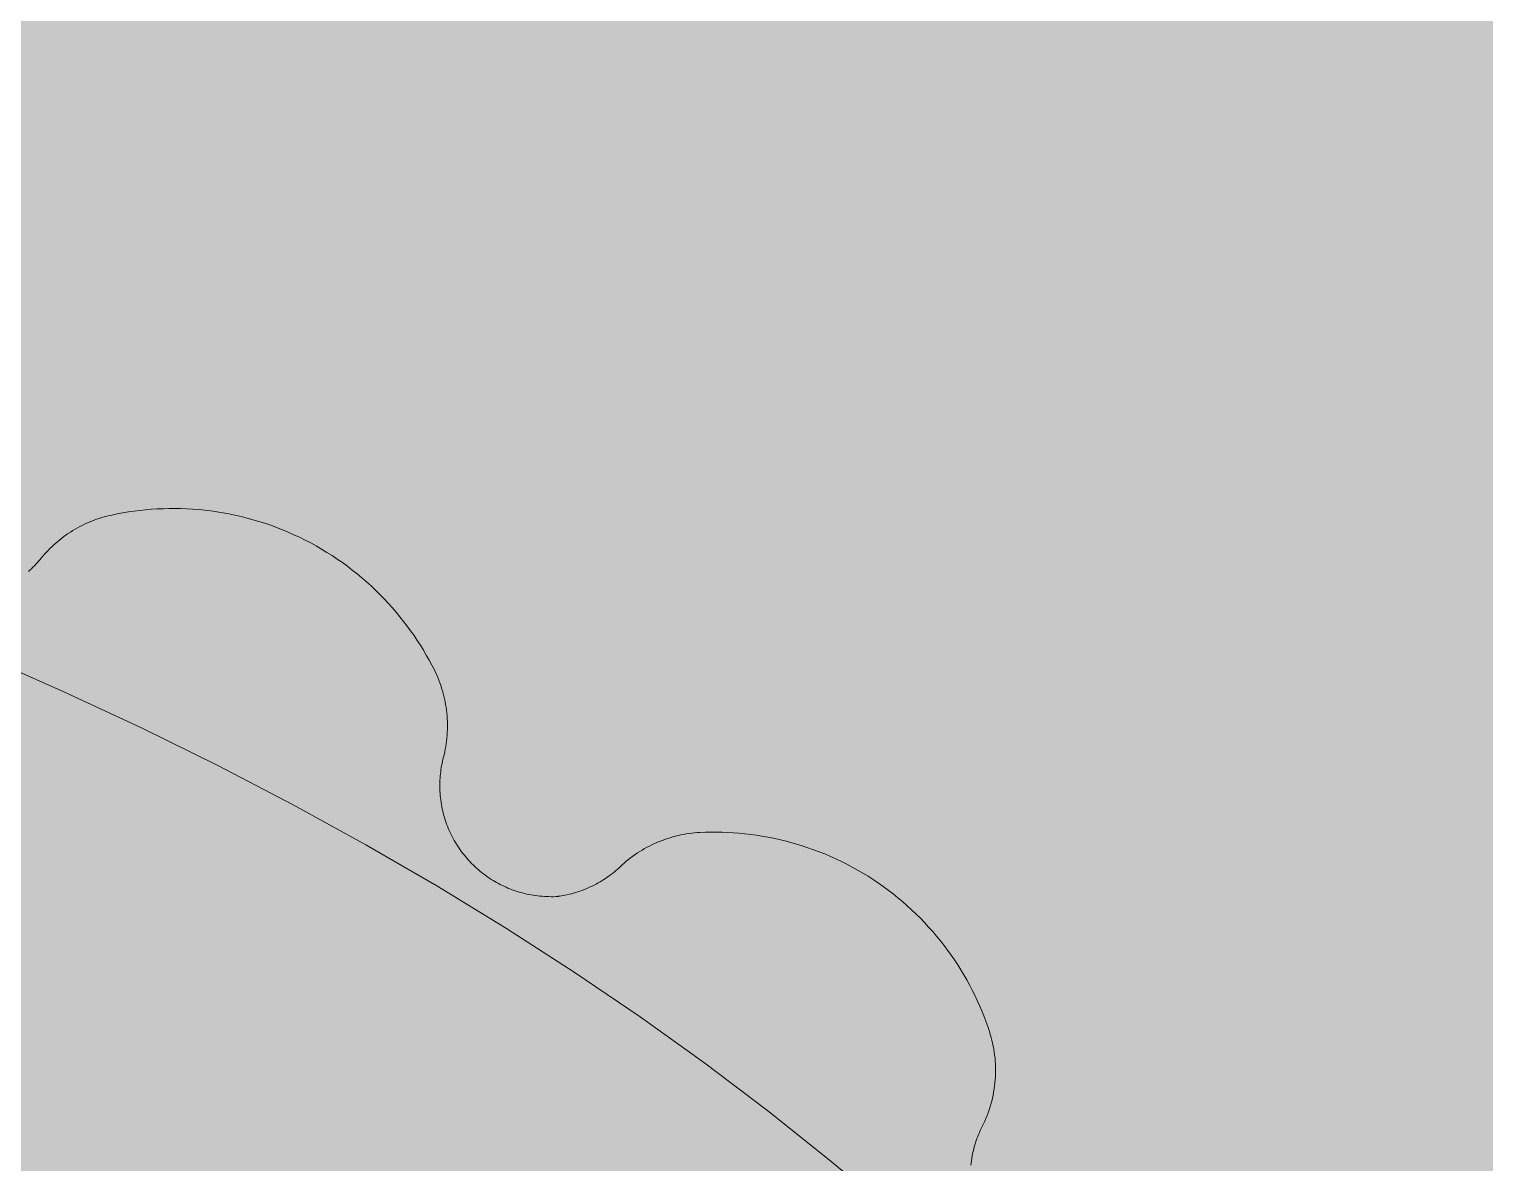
# Model space of a CAD drawing. Header units: millimetres. Extents: x 833941507 to 1669051331, y 817666127 to 1636299673.
# Drawn here: x 834574547.4 to 834574710.9, y 817985102.4 to 817985229.8 of the extents above; entities that cross this region are included whole.
import ezdxf

# ---------------------------------------------------------------- set-up
doc = ezdxf.new("R2010")
doc.units = ezdxf.units.MM
doc.header["$LTSCALE"] = 3
for name, color, linetype, lineweight in [('Hatch (CARR)', 252, 'Continuous', 35), ('Hatch (LTC&CB)', 252, 'Continuous', 35), ('UAJ-23FLOR-h', 251, 'Continuous', 9), ('UAJ-42INFI', 1, 'Continuous', 18)]:
    doc.layers.add(name, color=color, linetype=linetype, lineweight=lineweight)
doc.layers.add('UAJ-00XREF', color=7, linetype='Continuous')

# ---------------------------------------------------------------- blocks, each defined once
blk = doc.blocks.new('GBP-LTC-LB01')
at = {"layer": 'UAJ-23FLOR-h'}
h = blk.add_hatch(dxfattribs=at)
h.set_pattern_fill('EARTH,_O', color=256, scale=180, angle=45)
h.set_pattern_definition([(48.9989, (834576001.8, 818046085.3), (-112.727, 1612.5107), [1143, -1143]), (48.9989, (834575678.3, 818046366.6), (-112.727, 1612.5107), [1143, -1143]), (48.9989, (834575354.8, 818046647.8), (-112.727, 1612.5107), [1143, -1143]), (138.9989, (834575340.7, 818046849.3), (-1612.5107, -112.727), [1143, -1143]), (138.9989, (834575621.9, 818047172.8), (-1612.5107, -112.727), [1143, -1143]), (138.9989, (834575903.1, 818047496.3), (-1612.5107, -112.727), [1143, -1143])])
h.paths.add_polyline_path([(834572173.05, 818200349.17), (834310583.74, 818182062.08), (834331502.24, 817882831.69), (834364939.69, 817885169.23), (834473095.7, 818011283.6), (834480533.7, 818020120.4), (834485095.05, 818025709.55), (834491375.7, 818033619), (834497063.4, 818041013), (834493145.8, 818043678.7), (834512788.5, 818074029.25), (834518712.45, 818083675.25), (834526231.3, 818096325.1), (834534646.05, 818111073.05), (834545956, 818131981.3), (834557204.6, 818154198.8), (834564040, 818168496.8), (834570941.16, 818183576.43), (834578367.8, 818200696.3)])
h.paths.add_polyline_path([(834382131.31, 817956469.98), (834418268.73, 817958996.07), (834422062.41, 817963855.9), (834428403.04, 817964299.38), (834467239.2, 818010695.58), (834466445.21, 818021738.79), (834476097.72, 818035709.03), (834485267.1, 818048983.2), (834487014.89, 818051460.43), (834497268.33, 818067303.42), (834492893.38, 818129890.09), (834448056.59, 818126755.66), (834416896.58, 818105052.11), (834382061.37, 818080788.99), (834386167.45, 818022059.16), (834377588.38, 818021459.47)], flags=16)
edge = h.paths.add_edge_path(flags=16)
edge.add_line((834540292.29, 818142076.07), (834533466.32, 818141614.13))
edge.add_line((834533466.32, 818141614.13), (834523258.01, 818143862.71))
edge.add_line((834523258.01, 818143862.71), (834525896.87, 818155838.93))
edge.add_arc((834558382.43, 818267025.45), 115835.02, 237.2183981, 253.7131266, ccw=False)
edge.add_line((834495664.92, 818169638.25), (834498267.59, 818132356.98))
edge.add_line((834498267.59, 818132356.98), (834496346.42, 818130135.01))
edge.add_line((834496346.42, 818130135.01), (834492879.88, 818129892.67))
edge.add_line((834492879.88, 818129892.67), (834494229.58, 818110587.62))
edge.add_line((834494229.58, 818110587.62), (834496326.13, 818110708.38))
edge.add_line((834496326.13, 818110708.38), (834498420.21, 818080753.55))
edge.add_line((834498420.21, 818080753.55), (834498046.12, 818080727.4))
edge.add_line((834498046.12, 818080727.4), (834498254.52, 818077746.38))
edge.add_line((834498254.52, 818077746.38), (834503061.09, 818078082.4))
edge.add_line((834503061.09, 818078082.4), (834504979.52, 818081212.1))
edge.add_line((834504979.52, 818081212.1), (834509429.02, 818088470.93))
edge.add_line((834509429.02, 818088470.93), (834515217.16, 818097913.59))
edge.add_line((834515217.16, 818097913.59), (834526067.43, 818116415.54))
edge.add_line((834526067.43, 818116415.54), (834532489.2, 818127888.68))
edge.add_line((834532489.2, 818127888.68), (834534830.9, 818132146.3))
edge.add_line((834534830.9, 818132146.3), (834540292.29, 818142076.07))
h = blk.add_hatch(dxfattribs=at)
h.set_pattern_fill('EARTH,_O', color=256, scale=180, angle=45)
h.set_pattern_definition([(45.0000001, (-1082349.7, 54794.9), (-3e-06, 1616.4461018), [1143, -1143]), (45.0000001, (-1082652.8, 55098), (-3e-06, 1616.4461018), [1143, -1143]), (45.0000001, (-1082955.9, 55401.1), (-3e-06, 1616.4461018), [1143, -1143]), (135.0000001, (-1082955.9, 55603.1), (-1616.4461018, -3e-06), [1143, -1143]), (135.0000001, (-1082652.8, 55906.2), (-1616.4461018, -3e-06), [1143, -1143]), (135.0000001, (-1082349.7, 56209.3), (-1616.4461018, -3e-06), [1143, -1143])])
h.paths.add_polyline_path([(834669469.25, 818015499.17), (834651080.82, 818014213.79), (834651091.33, 818014066.03), (834669479.76, 818015351.52)], flags=16)
edge = h.paths.add_edge_path()
edge.add_arc((834611763.61, 818123015.07), 22001.28, 94.000719, 118.688683)
edge.add_line((834601201.89, 818142315.5), (834593918.34, 818141228.38))
edge.add_arc((834611768.4, 818123014.03), 25502.69, 93.997159, 134.421275, ccw=False)
edge.add_line((834609990.68, 818148454.69), (834618164.36, 818149025.84))
edge.add_line((834618164.36, 818149025.84), (834618408.29, 818145534.91))
edge.add_line((834618408.29, 818145534.91), (834616365.41, 818145392.16))
edge.add_line((834616365.41, 818145392.16), (834616609.39, 818141900.69))
edge.add_line((834616609.39, 818141900.69), (834611621.55, 818141552.15))
edge.add_line((834611621.55, 818141552.15), (834611377.61, 818145043.07))
edge.add_line((834611377.61, 818145043.07), (834610228.61, 818144962.74))
h.paths.add_polyline_path([(834673232.94, 818197365.88), (834607546.49, 818192773.89), (834599172.5, 818174435.3), (834588349.1, 818152374.5), (834578621.55, 818133890.65), (834568418.3, 818115665.3), (834556456.7, 818095618.3), (834546606.4, 818080041.6), (834532219.3, 818058623.75), (834523692.15, 818046595.75), (834515683.5, 818035708.5), (834508244.2, 818025929.9), (834500656.3, 818016266.1), (834489786.8, 818002934.1), (834483448.3, 817995421.3), (834478637.6, 817989841.7), (834458453.75, 817967379.3), (834441506.5, 817949096.36), (834383075.75, 817886437.08), (834482026.69, 817893354.51), (834551919.04, 817920008.6), (834634905.13, 817930637.13), (834634023, 817939309.35), (834633770.07, 817941795.89), (834633577.69, 817943687.02), (834508697.04, 817930983.61), (834507053.46, 817930191.44), (834506409.46, 817939426.96), (834507656.94, 817945566.73), (834503417.08, 818006767.03), (834503064.37, 818011762.67), (834514052.91, 818025791.94), (834520784.65, 818034889.35), (834526318.86, 818042436.94), (834532381.69, 818050705.63), (834536345.72, 818056472.68), (834542258.41, 818065225.62), (834550405.86, 818077286.91), (834561579, 818095001.96), (834574522.66, 818117080.03), (834587768.88, 818140310.21), (834609774.13, 818143594.98), (834610001.97, 818140335.89), (834634252.54, 818142031.47), (834636806.9, 818105492.47), (834642791.48, 818105913.75), (834646278.56, 818056032.58), (834640293.17, 818055614.16), (834643382.34, 818011424.91), (834641138.41, 818011267.96), (834645775.78, 817944927.87), (834639048.36, 817944243.52), (834640362.12, 817931328.11), (834651070.39, 817932706.91), (834650587.67, 817936476.13), (834685105.74, 817940896.86), (834685588.46, 817937127.64), (834691373.79, 817937868.57)])
blk = doc.blocks.new('inf_010')
at = {"layer": 'UAJ-42INFI'}
for p, q in [((889586900.71, 757792572.79, 0), (889586900.43, 757792572.75, 0)), ((889586901.34, 757792572.87, 0), (889586900.71, 757792572.79, 0)), ((889586901.97, 757792572.94, 0), (889586901.34, 757792572.87, 0)), ((889586902.6, 757792573, 0), (889586901.97, 757792572.94, 0)), ((889586903.24, 757792573.05, 0), (889586902.6, 757792573, 0)), ((889586903.89, 757792573.09, 0), (889586903.24, 757792573.05, 0)), ((889586904.54, 757792573.11, 0), (889586903.89, 757792573.09, 0)), ((889586905.19, 757792573.12, 0), (889586904.54, 757792573.11, 0)), ((889586905.85, 757792573.11, 0), (889586905.19, 757792573.12, 0)), ((889586906.51, 757792573.1, 0), (889586905.85, 757792573.11, 0)), ((889586907.17, 757792573.07, 0), (889586906.51, 757792573.1, 0)), ((889586907.83, 757792573.02, 0), (889586907.17, 757792573.07, 0)), ((889586908.5, 757792572.97, 0), (889586907.83, 757792573.02, 0)), ((889586909.17, 757792572.89, 0), (889586908.5, 757792572.97, 0)), ((889586909.84, 757792572.81, 0), (889586909.17, 757792572.89, 0)), ((889586910.51, 757792572.71, 0), (889586909.84, 757792572.81, 0)), ((889586895.96, 757792571.21, 0), (889586895.7, 757792571.06, 0)), ((889586896.22, 757792571.35, 0), (889586895.96, 757792571.21, 0)), ((889586896.49, 757792571.48, 0), (889586896.22, 757792571.35, 0)), ((889586896.76, 757792571.61, 0), (889586896.49, 757792571.48, 0)), ((889586897.03, 757792571.74, 0), (889586896.76, 757792571.61, 0)), ((889586897.31, 757792571.86, 0), (889586897.03, 757792571.74, 0)), ((889586897.58, 757792571.97, 0), (889586897.31, 757792571.86, 0)), ((889586897.86, 757792572.07, 0), (889586897.58, 757792571.97, 0)), ((889586898.14, 757792572.17, 0), (889586897.86, 757792572.07, 0)), ((889586898.42, 757792572.27, 0), (889586898.14, 757792572.17, 0)), ((889586898.71, 757792572.35, 0), (889586898.42, 757792572.27, 0)), ((889586898.99, 757792572.43, 0), (889586898.71, 757792572.35, 0)), ((889586899.28, 757792572.51, 0), (889586898.99, 757792572.43, 0)), ((889586899.56, 757792572.58, 0), (889586899.28, 757792572.51, 0)), ((889586899.85, 757792572.64, 0), (889586899.56, 757792572.58, 0)), ((889586900.14, 757792572.7, 0), (889586899.85, 757792572.64, 0)), ((889586900.43, 757792572.75, 0), (889586900.14, 757792572.7, 0)), ((889586911.18, 757792572.59, 0), (889586910.51, 757792572.71, 0)), ((889586911.85, 757792572.47, 0), (889586911.18, 757792572.59, 0)), ((889586912.52, 757792572.32, 0), (889586911.85, 757792572.47, 0)), ((889586913.19, 757792572.17, 0), (889586912.52, 757792572.32, 0)), ((889586913.86, 757792571.99, 0), (889586913.19, 757792572.17, 0)), ((889586914.52, 757792571.81, 0), (889586913.86, 757792571.99, 0)), ((889586915.19, 757792571.61, 0), (889586914.52, 757792571.81, 0)), ((889586915.85, 757792571.39, 0), (889586915.19, 757792571.61, 0)), ((889586916.5, 757792571.16, 0), (889586915.85, 757792571.39, 0)), ((889586917.16, 757792570.92, 0), (889586916.5, 757792571.16, 0)), ((889586893.52, 757792569.52, 0), (889586893.3, 757792569.32, 0)), ((889586893.75, 757792569.71, 0), (889586893.52, 757792569.52, 0)), ((889586893.98, 757792569.89, 0), (889586893.75, 757792569.71, 0)), ((889586894.21, 757792570.07, 0), (889586893.98, 757792569.89, 0)), ((889586894.45, 757792570.25, 0), (889586894.21, 757792570.07, 0)), ((889586894.69, 757792570.42, 0), (889586894.45, 757792570.25, 0)), ((889586894.94, 757792570.59, 0), (889586894.69, 757792570.42, 0)), ((889586895.19, 757792570.75, 0), (889586894.94, 757792570.59, 0)), ((889586895.44, 757792570.91, 0), (889586895.19, 757792570.75, 0)), ((889586895.7, 757792571.06, 0), (889586895.44, 757792570.91, 0)), ((889586917.81, 757792570.66, 0), (889586917.16, 757792570.92, 0)), ((889586918.45, 757792570.39, 0), (889586917.81, 757792570.66, 0)), ((889586919.09, 757792570.1, 0), (889586918.45, 757792570.39, 0)), ((889586919.72, 757792569.8, 0), (889586919.09, 757792570.1, 0)), ((889586920.35, 757792569.49, 0), (889586919.72, 757792569.8, 0)), ((889586891.99, 757792568.02, 0), (889586891.82, 757792567.86, 0)), ((889586892.15, 757792568.18, 0), (889586891.99, 757792568.02, 0)), ((889586892.31, 757792568.34, 0), (889586892.15, 757792568.18, 0)), ((889586892.47, 757792568.5, 0), (889586892.31, 757792568.34, 0)), ((889586892.67, 757792568.71, 0), (889586892.47, 757792568.5, 0)), ((889586892.88, 757792568.92, 0), (889586892.67, 757792568.71, 0)), ((889586893.09, 757792569.12, 0), (889586892.88, 757792568.92, 0)), ((889586893.3, 757792569.32, 0), (889586893.09, 757792569.12, 0)), ((889586920.97, 757792569.16, 0), (889586920.35, 757792569.49, 0)), ((889586921.58, 757792568.82, 0), (889586920.97, 757792569.16, 0)), ((889586922.19, 757792568.46, 0), (889586921.58, 757792568.82, 0)), ((889586922.79, 757792568.1, 0), (889586922.19, 757792568.46, 0)), ((889586923.38, 757792567.72, 0), (889586922.79, 757792568.1, 0)), ((889586891.11, 757792567.25, 0), (889586890.93, 757792567.11, 0)), ((889586891.3, 757792567.4, 0), (889586891.11, 757792567.25, 0)), ((889586891.47, 757792567.55, 0), (889586891.3, 757792567.4, 0)), ((889586891.65, 757792567.7, 0), (889586891.47, 757792567.55, 0)), ((889586891.82, 757792567.86, 0), (889586891.65, 757792567.7, 0)), ((889586923.96, 757792567.33, 0), (889586923.38, 757792567.72, 0)), ((889586924.53, 757792566.92, 0), (889586923.96, 757792567.33, 0)), ((889586925.09, 757792566.51, 0), (889586924.53, 757792566.92, 0)), ((889586925.64, 757792566.08, 0), (889586925.09, 757792566.51, 0)), ((889586926.19, 757792565.65, 0), (889586925.64, 757792566.08, 0)), ((889586926.72, 757792565.2, 0), (889586926.19, 757792565.65, 0)), ((889586927.24, 757792564.74, 0), (889586926.72, 757792565.2, 0)), ((889586927.75, 757792564.27, 0), (889586927.24, 757792564.74, 0)), ((889586928.25, 757792563.79, 0), (889586927.75, 757792564.27, 0)), ((889586928.74, 757792563.31, 0), (889586928.25, 757792563.79, 0)), ((889586929.22, 757792562.81, 0), (889586928.74, 757792563.31, 0)), ((889586929.68, 757792562.31, 0), (889586929.22, 757792562.81, 0)), ((889586930.14, 757792561.8, 0), (889586929.68, 757792562.31, 0)), ((889586930.58, 757792561.28, 0), (889586930.14, 757792561.8, 0)), ((889586931, 757792560.75, 0), (889586930.58, 757792561.28, 0)), ((889586931.42, 757792560.22, 0), (889586931, 757792560.75, 0)), ((889586931.82, 757792559.68, 0), (889586931.42, 757792560.22, 0)), ((889586932.21, 757792559.14, 0), (889586931.82, 757792559.68, 0)), ((889586932.59, 757792558.59, 0), (889586932.21, 757792559.14, 0)), ((889586932.95, 757792558.04, 0), (889586932.59, 757792558.59, 0)), ((889586933.3, 757792557.48, 0), (889586932.95, 757792558.04, 0)), ((889586933.64, 757792556.91, 0), (889586933.3, 757792557.48, 0)), ((889586933.97, 757792556.35, 0), (889586933.64, 757792556.91, 0)), ((889586934.28, 757792555.78, 0), (889586933.97, 757792556.35, 0)), ((889586934.58, 757792555.2, 0), (889586934.28, 757792555.78, 0)), ((889586934.86, 757792554.63, 0), (889586934.58, 757792555.2, 0)), ((889586935.14, 757792554.05, 0), (889586934.86, 757792554.63, 0)), ((889586935.4, 757792553.47, 0), (889586935.14, 757792554.05, 0)), ((889586935.65, 757792552.9, 0), (889586935.4, 757792553.47, 0)), ((889586935.76, 757792552.61, 0), (889586935.65, 757792552.9, 0)), ((889586935.87, 757792552.32, 0), (889586935.76, 757792552.61, 0)), ((889586935.97, 757792552.03, 0), (889586935.87, 757792552.32, 0)), ((889586936.07, 757792551.73, 0), (889586935.97, 757792552.03, 0)), ((889586936.16, 757792551.43, 0), (889586936.07, 757792551.73, 0)), ((889586936.25, 757792551.13, 0), (889586936.16, 757792551.43, 0)), ((889586936.32, 757792550.82, 0), (889586936.25, 757792551.13, 0)), ((889586936.39, 757792550.51, 0), (889586936.32, 757792550.82, 0)), ((889586936.46, 757792550.2, 0), (889586936.39, 757792550.51, 0)), ((889586936.52, 757792549.89, 0), (889586936.46, 757792550.2, 0)), ((889586936.57, 757792549.58, 0), (889586936.52, 757792549.89, 0)), ((889586936.61, 757792549.27, 0), (889586936.57, 757792549.58, 0)), ((889586936.64, 757792548.95, 0), (889586936.61, 757792549.27, 0)), ((889586936.67, 757792548.63, 0), (889586936.64, 757792548.95, 0)), ((889586936.7, 757792548.31, 0), (889586936.67, 757792548.63, 0)), ((889586936.71, 757792548, 0), (889586936.7, 757792548.31, 0)), ((889586936.67, 757792546.41, 0), (889586936.7, 757792546.72, 0)), ((889586936.7, 757792546.72, 0), (889586936.71, 757792547.04, 0)), ((889586936.72, 757792547.68, 0), (889586936.71, 757792548, 0)), ((889586936.71, 757792547.04, 0), (889586936.72, 757792547.36, 0)), ((889586936.72, 757792547.36, 0), (889586936.72, 757792547.68, 0)), ((889586936.46, 757792544.84, 0), (889586936.52, 757792545.15, 0)), ((889586936.52, 757792545.15, 0), (889586936.57, 757792545.46, 0)), ((889586936.57, 757792545.46, 0), (889586936.61, 757792545.78, 0)), ((889586936.61, 757792545.78, 0), (889586936.64, 757792546.09, 0)), ((889586936.64, 757792546.09, 0), (889586936.67, 757792546.41, 0)), ((889586936.08, 757792543.33, 0), (889586936.17, 757792543.63, 0)), ((889586936.17, 757792543.63, 0), (889586936.25, 757792543.93, 0)), ((889586936.25, 757792543.93, 0), (889586936.33, 757792544.23, 0)), ((889586936.33, 757792544.23, 0), (889586936.4, 757792544.54, 0)), ((889586936.4, 757792544.54, 0), (889586936.46, 757792544.84, 0)), ((889586935.61, 757792541.69, 0), (889586935.66, 757792541.92, 0)), ((889586935.66, 757792541.92, 0), (889586935.72, 757792542.15, 0)), ((889586935.72, 757792542.15, 0), (889586935.78, 757792542.37, 0)), ((889586935.78, 757792542.37, 0), (889586935.84, 757792542.6, 0)), ((889586935.84, 757792542.6, 0), (889586935.91, 757792542.82, 0)), ((889586935.91, 757792542.82, 0), (889586935.98, 757792543.04, 0)), ((889586935.98, 757792543.04, 0), (889586936.08, 757792543.33, 0)), ((889586935.36, 757792540.01, 0), (889586935.38, 757792540.26, 0)), ((889586935.38, 757792540.26, 0), (889586935.41, 757792540.5, 0)), ((889586935.41, 757792540.5, 0), (889586935.44, 757792540.74, 0)), ((889586935.44, 757792540.74, 0), (889586935.47, 757792540.98, 0)), ((889586935.47, 757792540.98, 0), (889586935.51, 757792541.22, 0)), ((889586935.51, 757792541.22, 0), (889586935.56, 757792541.45, 0)), ((889586935.56, 757792541.45, 0), (889586935.61, 757792541.69, 0)), ((889586935.32, 757792539.27, 0), (889586935.33, 757792539.52, 0)), ((889586935.32, 757792539.03, 0), (889586935.32, 757792539.27, 0)), ((889586935.33, 757792538.78, 0), (889586935.32, 757792539.03, 0)), ((889586935.33, 757792539.52, 0), (889586935.34, 757792539.77, 0)), ((889586935.33, 757792538.53, 0), (889586935.33, 757792538.78, 0)), ((889586935.35, 757792538.28, 0), (889586935.33, 757792538.53, 0)), ((889586935.34, 757792539.77, 0), (889586935.36, 757792540.01, 0)), ((889586935.36, 757792538.03, 0), (889586935.35, 757792538.28, 0)), ((889586935.39, 757792537.78, 0), (889586935.36, 757792538.03, 0)), ((889586935.41, 757792537.53, 0), (889586935.39, 757792537.78, 0)), ((889586935.45, 757792537.28, 0), (889586935.41, 757792537.53, 0)), ((889586935.49, 757792537.03, 0), (889586935.45, 757792537.28, 0)), ((889586935.53, 757792536.78, 0), (889586935.49, 757792537.03, 0)), ((889586935.58, 757792536.53, 0), (889586935.53, 757792536.78, 0)), ((889586935.63, 757792536.28, 0), (889586935.58, 757792536.53, 0)), ((889586935.69, 757792536.03, 0), (889586935.63, 757792536.28, 0)), ((889586935.75, 757792535.79, 0), (889586935.69, 757792536.03, 0)), ((889586935.82, 757792535.54, 0), (889586935.75, 757792535.79, 0)), ((889586935.9, 757792535.3, 0), (889586935.82, 757792535.54, 0)), ((889586935.97, 757792535.06, 0), (889586935.9, 757792535.3, 0)), ((889586936.06, 757792534.81, 0), (889586935.97, 757792535.06, 0)), ((889586936.15, 757792534.58, 0), (889586936.06, 757792534.81, 0)), ((889586936.24, 757792534.34, 0), (889586936.15, 757792534.58, 0)), ((889586936.34, 757792534.11, 0), (889586936.24, 757792534.34, 0)), ((889586936.44, 757792533.87, 0), (889586936.34, 757792534.11, 0)), ((889586936.55, 757792533.64, 0), (889586936.44, 757792533.87, 0)), ((889586936.66, 757792533.42, 0), (889586936.55, 757792533.64, 0)), ((889586936.77, 757792533.19, 0), (889586936.66, 757792533.42, 0)), ((889586936.89, 757792532.97, 0), (889586936.77, 757792533.19, 0)), ((889586937.02, 757792532.75, 0), (889586936.89, 757792532.97, 0)), ((889586937.15, 757792532.54, 0), (889586937.02, 757792532.75, 0)), ((889586937.28, 757792532.32, 0), (889586937.15, 757792532.54, 0)), ((889586937.42, 757792532.12, 0), (889586937.28, 757792532.32, 0)), ((889586937.56, 757792531.91, 0), (889586937.42, 757792532.12, 0)), ((889586937.7, 757792531.71, 0), (889586937.56, 757792531.91, 0)), ((889586959.54, 757792531.93, 0), (889586959.24, 757792531.83, 0)), ((889586959.84, 757792532.02, 0), (889586959.54, 757792531.93, 0)), ((889586960.14, 757792532.11, 0), (889586959.84, 757792532.02, 0)), ((889586960.44, 757792532.19, 0), (889586960.14, 757792532.11, 0)), ((889586960.75, 757792532.26, 0), (889586960.44, 757792532.19, 0)), ((889586961.05, 757792532.33, 0), (889586960.75, 757792532.26, 0)), ((889586961.36, 757792532.39, 0), (889586961.05, 757792532.33, 0)), ((889586961.67, 757792532.44, 0), (889586961.36, 757792532.39, 0)), ((889586961.97, 757792532.48, 0), (889586961.67, 757792532.44, 0)), ((889586962.28, 757792532.52, 0), (889586961.97, 757792532.48, 0)), ((889586962.59, 757792532.55, 0), (889586962.28, 757792532.52, 0)), ((889586962.9, 757792532.58, 0), (889586962.59, 757792532.55, 0)), ((889586963.21, 757792532.6, 0), (889586962.9, 757792532.58, 0)), ((889586963.51, 757792532.61, 0), (889586963.21, 757792532.6, 0)), ((889586963.82, 757792532.61, 0), (889586963.51, 757792532.61, 0)), ((889586964.12, 757792532.61, 0), (889586963.82, 757792532.61, 0)), ((889586964.74, 757792532.59, 0), (889586964.12, 757792532.61, 0)), ((889586965.36, 757792532.56, 0), (889586964.74, 757792532.59, 0)), ((889586965.99, 757792532.52, 0), (889586965.36, 757792532.56, 0)), ((889586966.62, 757792532.46, 0), (889586965.99, 757792532.52, 0)), ((889586967.25, 757792532.4, 0), (889586966.62, 757792532.46, 0)), ((889586967.88, 757792532.32, 0), (889586967.25, 757792532.4, 0)), ((889586968.51, 757792532.22, 0), (889586967.88, 757792532.32, 0)), ((889586969.15, 757792532.12, 0), (889586968.51, 757792532.22, 0)), ((889586969.78, 757792532, 0), (889586969.15, 757792532.12, 0)), ((889586970.42, 757792531.87, 0), (889586969.78, 757792532, 0)), ((889586937.85, 757792531.51, 0), (889586937.7, 757792531.71, 0)), ((889586938, 757792531.31, 0), (889586937.85, 757792531.51, 0)), ((889586938.15, 757792531.12, 0), (889586938, 757792531.31, 0)), ((889586938.31, 757792530.93, 0), (889586938.15, 757792531.12, 0)), ((889586938.47, 757792530.75, 0), (889586938.31, 757792530.93, 0)), ((889586938.63, 757792530.57, 0), (889586938.47, 757792530.75, 0)), ((889586938.8, 757792530.39, 0), (889586938.63, 757792530.57, 0)), ((889586938.97, 757792530.22, 0), (889586938.8, 757792530.39, 0)), ((889586956.17, 757792530.31, 0), (889586955.91, 757792530.14, 0)), ((889586956.43, 757792530.48, 0), (889586956.17, 757792530.31, 0)), ((889586956.69, 757792530.64, 0), (889586956.43, 757792530.48, 0)), ((889586956.96, 757792530.8, 0), (889586956.69, 757792530.64, 0)), ((889586957.24, 757792530.95, 0), (889586956.96, 757792530.8, 0)), ((889586957.51, 757792531.09, 0), (889586957.24, 757792530.95, 0)), ((889586957.79, 757792531.23, 0), (889586957.51, 757792531.09, 0)), ((889586958.08, 757792531.36, 0), (889586957.79, 757792531.23, 0)), ((889586958.36, 757792531.49, 0), (889586958.08, 757792531.36, 0)), ((889586958.65, 757792531.61, 0), (889586958.36, 757792531.49, 0)), ((889586958.95, 757792531.72, 0), (889586958.65, 757792531.61, 0)), ((889586959.24, 757792531.83, 0), (889586958.95, 757792531.72, 0)), ((889586971.06, 757792531.72, 0), (889586970.42, 757792531.87, 0)), ((889586971.7, 757792531.56, 0), (889586971.06, 757792531.72, 0)), ((889586972.33, 757792531.39, 0), (889586971.7, 757792531.56, 0)), ((889586972.97, 757792531.2, 0), (889586972.33, 757792531.39, 0)), ((889586973.6, 757792531, 0), (889586972.97, 757792531.2, 0)), ((889586974.23, 757792530.79, 0), (889586973.6, 757792531, 0)), ((889586974.86, 757792530.56, 0), (889586974.23, 757792530.79, 0)), ((889586975.49, 757792530.32, 0), (889586974.86, 757792530.56, 0)), ((889586976.11, 757792530.06, 0), (889586975.49, 757792530.32, 0)), ((889586939.14, 757792530.05, 0), (889586938.97, 757792530.22, 0)), ((889586939.31, 757792529.89, 0), (889586939.14, 757792530.05, 0)), ((889586939.48, 757792529.73, 0), (889586939.31, 757792529.89, 0)), ((889586939.66, 757792529.57, 0), (889586939.48, 757792529.73, 0)), ((889586939.84, 757792529.42, 0), (889586939.66, 757792529.57, 0)), ((889586940.02, 757792529.28, 0), (889586939.84, 757792529.42, 0)), ((889586940.2, 757792529.13, 0), (889586940.02, 757792529.28, 0)), ((889586940.39, 757792528.99, 0), (889586940.2, 757792529.13, 0)), ((889586940.58, 757792528.86, 0), (889586940.39, 757792528.99, 0)), ((889586940.77, 757792528.73, 0), (889586940.58, 757792528.86, 0)), ((889586940.96, 757792528.6, 0), (889586940.77, 757792528.73, 0)), ((889586954, 757792528.7, 0), (889586953.8, 757792528.57, 0)), ((889586954.2, 757792528.84, 0), (889586954, 757792528.7, 0)), ((889586954.39, 757792528.98, 0), (889586954.2, 757792528.84, 0)), ((889586954.57, 757792529.12, 0), (889586954.39, 757792528.98, 0)), ((889586954.76, 757792529.26, 0), (889586954.57, 757792529.12, 0)), ((889586954.93, 757792529.4, 0), (889586954.76, 757792529.26, 0)), ((889586955.17, 757792529.59, 0), (889586954.93, 757792529.4, 0)), ((889586955.41, 757792529.78, 0), (889586955.17, 757792529.59, 0)), ((889586955.66, 757792529.96, 0), (889586955.41, 757792529.78, 0)), ((889586955.91, 757792530.14, 0), (889586955.66, 757792529.96, 0)), ((889586976.73, 757792529.79, 0), (889586976.11, 757792530.06, 0)), ((889586977.35, 757792529.51, 0), (889586976.73, 757792529.79, 0)), ((889586977.96, 757792529.22, 0), (889586977.35, 757792529.51, 0)), ((889586978.57, 757792528.91, 0), (889586977.96, 757792529.22, 0)), ((889586979.17, 757792528.58, 0), (889586978.57, 757792528.91, 0)), ((889586941.16, 757792528.47, 0), (889586940.96, 757792528.6, 0)), ((889586941.36, 757792528.34, 0), (889586941.16, 757792528.47, 0)), ((889586941.56, 757792528.22, 0), (889586941.36, 757792528.34, 0)), ((889586941.77, 757792528.11, 0), (889586941.56, 757792528.22, 0)), ((889586941.98, 757792527.99, 0), (889586941.77, 757792528.11, 0)), ((889586942.19, 757792527.88, 0), (889586941.98, 757792527.99, 0)), ((889586942.41, 757792527.78, 0), (889586942.19, 757792527.88, 0)), ((889586942.63, 757792527.67, 0), (889586942.41, 757792527.78, 0)), ((889586942.85, 757792527.57, 0), (889586942.63, 757792527.67, 0)), ((889586943.08, 757792527.48, 0), (889586942.85, 757792527.57, 0)), ((889586943.31, 757792527.39, 0), (889586943.08, 757792527.48, 0)), ((889586943.54, 757792527.3, 0), (889586943.31, 757792527.39, 0)), ((889586943.77, 757792527.22, 0), (889586943.54, 757792527.3, 0)), ((889586944.01, 757792527.14, 0), (889586943.77, 757792527.22, 0)), ((889586944.25, 757792527.07, 0), (889586944.01, 757792527.14, 0)), ((889586944.49, 757792527, 0), (889586944.25, 757792527.07, 0)), ((889586944.73, 757792526.93, 0), (889586944.49, 757792527, 0)), ((889586950.47, 757792527.04, 0), (889586950.23, 757792526.97, 0)), ((889586950.71, 757792527.11, 0), (889586950.47, 757792527.04, 0)), ((889586950.95, 757792527.19, 0), (889586950.71, 757792527.11, 0)), ((889586951.19, 757792527.27, 0), (889586950.95, 757792527.19, 0)), ((889586951.42, 757792527.36, 0), (889586951.19, 757792527.27, 0)), ((889586951.65, 757792527.45, 0), (889586951.42, 757792527.36, 0)), ((889586951.88, 757792527.54, 0), (889586951.65, 757792527.45, 0)), ((889586952.11, 757792527.64, 0), (889586951.88, 757792527.54, 0)), ((889586952.33, 757792527.75, 0), (889586952.11, 757792527.64, 0)), ((889586952.55, 757792527.85, 0), (889586952.33, 757792527.75, 0)), ((889586952.77, 757792527.96, 0), (889586952.55, 757792527.85, 0)), ((889586952.98, 757792528.08, 0), (889586952.77, 757792527.96, 0)), ((889586953.19, 757792528.2, 0), (889586952.98, 757792528.08, 0)), ((889586953.4, 757792528.32, 0), (889586953.19, 757792528.2, 0)), ((889586953.6, 757792528.44, 0), (889586953.4, 757792528.32, 0)), ((889586953.8, 757792528.57, 0), (889586953.6, 757792528.44, 0)), ((889586979.76, 757792528.25, 0), (889586979.17, 757792528.58, 0)), ((889586980.35, 757792527.9, 0), (889586979.76, 757792528.25, 0)), ((889586980.93, 757792527.54, 0), (889586980.35, 757792527.9, 0)), ((889586981.51, 757792527.16, 0), (889586980.93, 757792527.54, 0)), ((889586982.07, 757792526.78, 0), (889586981.51, 757792527.16, 0)), ((889586944.97, 757792526.88, 0), (889586944.73, 757792526.93, 0)), ((889586945.22, 757792526.82, 0), (889586944.97, 757792526.88, 0)), ((889586945.46, 757792526.77, 0), (889586945.22, 757792526.82, 0)), ((889586945.71, 757792526.73, 0), (889586945.46, 757792526.77, 0)), ((889586945.96, 757792526.69, 0), (889586945.71, 757792526.73, 0)), ((889586946.21, 757792526.65, 0), (889586945.96, 757792526.69, 0)), ((889586946.46, 757792526.62, 0), (889586946.21, 757792526.65, 0)), ((889586946.72, 757792526.6, 0), (889586946.46, 757792526.62, 0)), ((889586946.97, 757792526.58, 0), (889586946.72, 757792526.6, 0)), ((889586947.22, 757792526.56, 0), (889586946.97, 757792526.58, 0)), ((889586947.48, 757792526.55, 0), (889586947.22, 757792526.56, 0)), ((889586947.73, 757792526.55, 0), (889586947.48, 757792526.55, 0)), ((889586947.99, 757792526.58, 0), (889586947.73, 757792526.57, 0)), ((889586948.24, 757792526.61, 0), (889586947.99, 757792526.58, 0)), ((889586948.49, 757792526.63, 0), (889586948.24, 757792526.61, 0)), ((889586948.74, 757792526.67, 0), (889586948.49, 757792526.63, 0)), ((889586949, 757792526.71, 0), (889586948.74, 757792526.67, 0)), ((889586949.25, 757792526.75, 0), (889586949, 757792526.71, 0)), ((889586949.49, 757792526.8, 0), (889586949.25, 757792526.75, 0)), ((889586949.74, 757792526.85, 0), (889586949.49, 757792526.8, 0)), ((889586949.99, 757792526.91, 0), (889586949.74, 757792526.85, 0)), ((889586950.23, 757792526.97, 0), (889586949.99, 757792526.91, 0)), ((889586982.63, 757792526.38, 0), (889586982.07, 757792526.78, 0)), ((889586983.18, 757792525.97, 0), (889586982.63, 757792526.38, 0)), ((889586983.73, 757792525.55, 0), (889586983.18, 757792525.97, 0)), ((889586984.26, 757792525.11, 0), (889586983.73, 757792525.55, 0)), ((889586984.78, 757792524.67, 0), (889586984.26, 757792525.11, 0)), ((889586985.3, 757792524.21, 0), (889586984.78, 757792524.67, 0)), ((889586985.8, 757792523.75, 0), (889586985.3, 757792524.21, 0)), ((889586986.3, 757792523.27, 0), (889586985.8, 757792523.75, 0)), ((889586986.78, 757792522.78, 0), (889586986.3, 757792523.27, 0)), ((889586987.25, 757792522.29, 0), (889586986.78, 757792522.78, 0)), ((889586987.71, 757792521.78, 0), (889586987.25, 757792522.29, 0)), ((889586988.16, 757792521.27, 0), (889586987.71, 757792521.78, 0)), ((889586988.6, 757792520.75, 0), (889586988.16, 757792521.27, 0)), ((889586989.02, 757792520.22, 0), (889586988.6, 757792520.75, 0)), ((889586989.44, 757792519.68, 0), (889586989.02, 757792520.22, 0)), ((889586989.84, 757792519.14, 0), (889586989.44, 757792519.68, 0)), ((889586990.23, 757792518.59, 0), (889586989.84, 757792519.14, 0)), ((889586990.6, 757792518.03, 0), (889586990.23, 757792518.59, 0)), ((889586990.97, 757792517.47, 0), (889586990.6, 757792518.03, 0)), ((889586991.32, 757792516.9, 0), (889586990.97, 757792517.47, 0)), ((889586991.66, 757792516.33, 0), (889586991.32, 757792516.9, 0)), ((889586991.98, 757792515.75, 0), (889586991.66, 757792516.33, 0)), ((889586992.29, 757792515.17, 0), (889586991.98, 757792515.75, 0)), ((889586992.59, 757792514.59, 0), (889586992.29, 757792515.17, 0)), ((889586992.87, 757792514, 0), (889586992.59, 757792514.59, 0)), ((889586993.15, 757792513.41, 0), (889586992.87, 757792514, 0)), ((889586993.41, 757792512.81, 0), (889586993.15, 757792513.41, 0)), ((889586993.65, 757792512.22, 0), (889586993.41, 757792512.81, 0)), ((889586993.88, 757792511.62, 0), (889586993.65, 757792512.22, 0)), ((889586994.1, 757792511.02, 0), (889586993.88, 757792511.62, 0)), ((889586994.31, 757792510.42, 0), (889586994.1, 757792511.02, 0)), ((889586994.51, 757792509.83, 0), (889586994.31, 757792510.42, 0)), ((889586994.69, 757792509.23, 0), (889586994.51, 757792509.83, 0)), ((889586994.86, 757792508.63, 0), (889586994.69, 757792509.23, 0)), ((889586995.01, 757792508.03, 0), (889586994.86, 757792508.63, 0)), ((889586995.09, 757792507.7, 0), (889586995.01, 757792508.03, 0)), ((889586995.16, 757792507.37, 0), (889586995.09, 757792507.7, 0)), ((889586995.22, 757792507.04, 0), (889586995.16, 757792507.37, 0)), ((889586995.28, 757792506.71, 0), (889586995.22, 757792507.04, 0)), ((889586995.32, 757792506.37, 0), (889586995.28, 757792506.71, 0)), ((889586995.36, 757792506.03, 0), (889586995.32, 757792506.37, 0)), ((889586995.39, 757792505.69, 0), (889586995.36, 757792506.03, 0)), ((889586995.41, 757792505.35, 0), (889586995.39, 757792505.69, 0)), ((889586995.43, 757792505, 0), (889586995.41, 757792505.35, 0)), ((889586995.42, 757792503.96, 0), (889586995.43, 757792504.31, 0)), ((889586995.43, 757792504.66, 0), (889586995.43, 757792505, 0)), ((889586995.43, 757792504.31, 0), (889586995.43, 757792504.66, 0)), ((889586995.23, 757792502.24, 0), (889586995.28, 757792502.58, 0)), ((889586995.28, 757792502.58, 0), (889586995.33, 757792502.93, 0)), ((889586995.33, 757792502.93, 0), (889586995.37, 757792503.27, 0)), ((889586995.37, 757792503.27, 0), (889586995.4, 757792503.62, 0)), ((889586995.4, 757792503.62, 0), (889586995.42, 757792503.96, 0)), ((889586994.83, 757792500.55, 0), (889586994.93, 757792500.89, 0)), ((889586994.93, 757792500.89, 0), (889586995.01, 757792501.22, 0)), ((889586995.01, 757792501.22, 0), (889586995.09, 757792501.56, 0)), ((889586995.09, 757792501.56, 0), (889586995.17, 757792501.9, 0)), ((889586995.17, 757792501.9, 0), (889586995.23, 757792502.24, 0)), ((889586994.23, 757792498.95, 0), (889586994.37, 757792499.26, 0)), ((889586994.37, 757792499.26, 0), (889586994.49, 757792499.58, 0)), ((889586994.49, 757792499.58, 0), (889586994.61, 757792499.9, 0)), ((889586994.61, 757792499.9, 0), (889586994.73, 757792500.23, 0)), ((889586994.73, 757792500.23, 0), (889586994.83, 757792500.55, 0)), ((889586993.46, 757792497.45, 0), (889586993.62, 757792497.74, 0)), ((889586993.62, 757792497.74, 0), (889586993.79, 757792498.03, 0)), ((889586993.79, 757792498.03, 0), (889586993.94, 757792498.33, 0)), ((889586993.94, 757792498.33, 0), (889586994.09, 757792498.64, 0)), ((889586994.09, 757792498.64, 0), (889586994.23, 757792498.95, 0)), ((889586992.68, 757792495.92, 0), (889586992.78, 757792496.15, 0)), ((889586992.78, 757792496.15, 0), (889586992.88, 757792496.37, 0)), ((889586992.88, 757792496.37, 0), (889586992.99, 757792496.59, 0)), ((889586992.99, 757792496.59, 0), (889586993.1, 757792496.81, 0)), ((889586993.1, 757792496.81, 0), (889586993.22, 757792497.03, 0)), ((889586993.22, 757792497.03, 0), (889586993.33, 757792497.24, 0)), ((889586993.33, 757792497.24, 0), (889586993.46, 757792497.45, 0)), ((889586992.11, 757792494.24, 0), (889586992.17, 757792494.49, 0)), ((889586992.17, 757792494.49, 0), (889586992.25, 757792494.73, 0)), ((889586992.25, 757792494.73, 0), (889586992.33, 757792494.98, 0)), ((889586992.33, 757792494.98, 0), (889586992.41, 757792495.22, 0)), ((889586992.41, 757792495.22, 0), (889586992.49, 757792495.45, 0)), ((889586992.49, 757792495.45, 0), (889586992.59, 757792495.69, 0)), ((889586992.59, 757792495.69, 0), (889586992.68, 757792495.92, 0)), ((889586991.88, 757792493.22, 0), (889586991.93, 757792493.48, 0)), ((889586991.93, 757792493.48, 0), (889586991.98, 757792493.74, 0)), ((889586991.98, 757792493.74, 0), (889586992.04, 757792493.99, 0)), ((889586992.04, 757792493.99, 0), (889586992.11, 757792494.24, 0))]:
    blk.add_line(p, q, dxfattribs=at)
blk = doc.blocks.new('3A35X-MADL-P-LT-B01-0')
at = {"layer": 'UAJ-42INFI'}
blk.add_lwpolyline([(834574644, 817985097.04), (834574637.25, 817985102.69), (834574630.33, 817985108.18), (834574623.25, 817985113.52), (834574616, 817985118.72), (834574608.57, 817985123.76), (834574600.97, 817985128.67), (834574593.17, 817985133.44), (834574585.19, 817985138.06), (834574577.01, 817985142.56), (834574568.63, 817985146.92), (834574560.05, 817985151.15), (834574551.25, 817985155.26), (834574542.24, 817985159.24)], dxfattribs=at)
at = {"rotation": 3.998908525164564}
blk.add_blockref('inf_010', (-0.01, 0.01), dxfattribs=at)

msp = doc.modelspace()

# ---------------------------------------------------------------- hatches: boundary and pattern name
at = {"layer": 'Hatch (CARR)'}
h = msp.add_hatch(dxfattribs=at)
h.set_pattern_fill('ANSI36', color=256, scale=150, angle=90)
h.set_pattern_definition([(135, (-187022.3, -52565.44), (-926.08891249, 252.5697034), [1190.625, -238.125, 0, -238.125])])
edge = h.paths.add_edge_path()
edge.add_line((834611924.53, 818109421.98), (834607685.93, 818109069.03))
edge.add_line((834607685.93, 818109069.03), (834607665.21, 818107991.06))
edge.add_arc((834589039.26, 818108445.6), 18631.5, 309.865898, 358.602068, ccw=False)
edge.add_arc((834615999.11, 818076947.93), 22831.06, 131.128719, 153.798926)
edge.add_arc((834586528.44, 818091417.12), 10000.02, 275.074548, 333.967897, ccw=False)
edge.add_line((834587412.96, 818081456.29), (834588264.12, 818069423.81))
edge.add_arc((834582903.89, 818050145.04), 20010.07, 39.448108, 74.462065, ccw=False)
edge.add_arc((834615731.57, 818077154), 22500.4, 219.443807, 234.520216)
edge.add_arc((834588161.64, 818038473.41), 25000.01, 12.166064, 54.52036, ccw=False)
edge.add_arc((834582999.18, 818037622.78), 30226.87, 2.039971, 11.679977, ccw=False)
edge.add_line((834613206.9, 818038698.76), (834615631.26, 818004019.26))
edge.add_arc((834569688.78, 818001746.14), 45998.68, -6.715736, 2.832547, ccw=False)
edge.add_arc((834571414.07, 818001695.79), 44279.6, 274.627227, 353.087902, ccw=False)
edge.add_line((834574986.22, 817957560.51), (834554838.44, 817955511.33))
edge.add_line((834554838.44, 817955511.33), (834555086.07, 817951969.1))
edge.add_line((834555086.07, 817951969.1), (834553985.14, 817951373.93))
edge.add_line((834553985.14, 817951373.93), (834556566.9, 817951132.02))
edge.add_line((834556566.9, 817951132.02), (834554870.83, 817950512.53))
edge.add_line((834554870.83, 817950512.53), (834555242.26, 817945199.33))
edge.add_line((834555242.26, 817945199.33), (834580663.58, 817947785.24))
edge.add_arc((834575886.06, 817997961), 50402.7, 275.439056, 360)
edge.add_arc((834575886.06, 817997961), 50402.7, 0, 6.033545)
edge.add_line((834626009.56, 818003258.87), (834625320, 818013122.62))
edge.add_arc((834725073.73, 818020096.29), 99997.19, 179.2295533, 183.9989755, ccw=False)
edge.add_line((834625085.58, 818021440.9), (834625236.7, 818032677.88))
edge.add_arc((834627922.06, 818032658), 2685.43, 108.98118, 179.57597, ccw=False)
edge.add_arc((834628204.41, 818032510.48), 2924.98, 77.00889, 113.27543, ccw=False)
edge.add_line((834628861.95, 818035360.6), (834628476.34, 818040874.23))
edge.add_arc((834628077.5, 818035877.4), 5012.73, 85.43643, 98.7313)
edge.add_arc((834628036.86, 818036256.39), 4631.99, 98.94599, 115.25566)
edge.add_arc((834625847.25, 818040897.82), 499.99, 179.2291, 295.2567, ccw=False)
edge.add_line((834625347.3, 818040904.54), (834625429.52, 818047019.11))
edge.add_arc((834645427.71, 818046750.21), 20000, 165.345013, 179.22962, ccw=False)
edge.add_line((834626078.37, 818051810.17), (834626528.55, 818053531.69))
edge.add_arc((834626915.54, 818053430.49), 400, 10.6952, 165.3453, ccw=False)
edge.add_arc((834673015.67, 818062137.18), 46515.12, 190.695171, 201.393906)
edge.add_line((834629705.69, 818045169.49), (834632608.66, 818049408.19))
edge.add_arc((834657538.96, 818054466.69), 25438.32, 165.436059, 191.469924, ccw=False)
edge.add_arc((834645834.11, 818057254.43), 13410.81, 134.755157, 164.388681, ccw=False)
edge.add_arc((834654069.52, 818049100.07), 25000, 110.949167, 135, ccw=False)
edge.add_line((834645131.03, 818072447.52), (834644597.61, 818080086.57))
edge.add_arc((834649926.78, 818053872.79), 26750, 101.491438, 112.960099)
edge.add_arc((834639130.33, 818079447.94), 1011.22, 186.41269, 290.94883, ccw=False)
edge.add_arc((834615732.29, 818077144.81), 22500, 5.586125, 15.960514)
edge.add_arc((834638326.4, 818083606.72), 1000, 72.18054, 195.96056, ccw=False)
edge.add_arc((834652938.87, 818129065.91), 46750, 252.180437, 259.459176)
edge.add_line((834644386.61, 818083104.83), (834643939.74, 818089497.14))
edge.add_arc((834650687.74, 818128671.74), 39751.54, 240.552646, 260.226455, ccw=False)
edge.add_arc((834638496.4, 818107130.24), 14999.51, 192.881128, 240.651972, ccw=False)
edge.add_line((834623874.36, 818103786.42), (834622817.43, 818108620.33))
edge.add_arc((834642767.11, 818112268.77), 20280.55, 185.544236, 190.363831, ccw=False)
edge.add_line((834622581.43, 818110309.38), (834612780.93, 818109493.29))
edge.add_arc((834641861.42, 818113470.75), 29351.23, 187.788264, 192.644584)
edge.add_line((834613222.05, 818107045.69), (834612137.99, 818106966.76))
edge.add_arc((834678301.99, 818113956.17), 66532.15, 183.9077542, 186.0302271, ccw=False)
edge = h.paths.add_edge_path(flags=16)
edge.add_arc((834615731.29, 818077153.7), 12500, 0, 180)
edge.add_arc((834615731.29, 818077153.7), 12500, 180, 360)
edge = h.paths.add_edge_path(flags=16)
edge.add_line((834611868.95, 818104450.81), (834613972.75, 818104597.88))
edge.add_line((834613972.75, 818104597.88), (834614793.18, 818100839.53))
edge.add_arc((834613826.07, 818100578.15), 1001.8, -85.3038, 15.12379, ccw=False)
edge.add_arc((834619584.26, 818044960.88), 54912.99, 95.933068, 97.326955)
edge.add_arc((834612511.22, 818100425.75), 1002.71, 172.27337, 273.99855, ccw=False)
edge.add_arc((834561933.96, 818106999.55), 50000, 352.600915, 357.078102)
edge = h.paths.add_edge_path(flags=16)
edge.add_line((834620090.91, 818049922.98), (834618289.66, 818049797.05))
edge.add_arc((834580970.7, 818042316.77), 38061.25, 11.334275, 15.917952)
edge.add_arc((834591802.88, 818043743.07), 27300.13, 19.276237, 22.152589)
edge.add_arc((834617550.89, 818054225.79), 500, 94.5376, 202.1526, ccw=False)
edge.add_arc((834615731.29, 818077153.7), 22500, 274.53759, 280.052608)
edge.add_arc((834619745.99, 818054506.8), 500, -8.8617, 100.0526, ccw=False)
edge.add_arc((834638671.98, 818051564.06), 18653.4, 171.162659, 185.047268)
edge = h.paths.add_edge_path(flags=16)
edge.add_line((834620198.06, 818047424.37), (834618701.71, 818047319.76))
edge.add_line((834618701.71, 818047319.76), (834619053.65, 818042377.79))
edge.add_line((834619053.65, 818042377.79), (834619277.55, 818039251.24))
edge.add_line((834619277.55, 818039251.24), (834621789.24, 818004177.33))
edge.add_arc((834571670.9, 818002621.7), 50142.48, -82.809427, 1.77783, ccw=False)
edge.add_line((834577947.23, 817952873.58), (834554875.83, 817950440.96))
edge.add_line((834554875.83, 817950440.96), (834554896.6, 817950143.9))
edge.add_line((834554896.6, 817950143.9), (834580030.46, 817952804.26))
edge.add_arc((834573485.43, 818001019.32), 48657.26, 277.730459, 360)
edge.add_line((834622142.69, 818001019.32), (834619659.92, 818038109.18))
edge.add_arc((834783609.84, 818029932.1), 164153.72, 174.3889035, 177.1447146, ccw=False)
edge.add_arc((834619491.3, 818046225.82), 789.84, 342.04557, 367.17034)
edge.add_line((834620274.96, 818046324.4), (834620198.06, 818047424.37))
h = msp.add_hatch(dxfattribs=at)
h.set_pattern_fill('ANSI37', color=10, scale=150)
edge = h.paths.add_edge_path()
edge.add_line((834608124.67, 818053522.58), (834606147.8, 818052086.92))
edge.add_line((834606147.8, 818052086.92), (834607353.97, 818050426.06))
edge.add_line((834607353.97, 818050426.06), (834609862.86, 818014620.63))
edge.add_line((834609862.86, 818014620.63), (834609379.08, 818014586.81))
edge.add_line((834609379.08, 818014586.81), (834610086.25, 818004483.1))
edge.add_line((834610086.25, 818004483.1), (834610539.27, 818004514.77))
edge.add_line((834610539.27, 818004514.77), (834610706.64, 818002120.62))
edge.add_line((834610706.64, 818002120.62), (834610557.77, 818002110.21))
edge.add_line((834610557.77, 818002110.21), (834610834.56, 817998139.85))
edge.add_line((834610834.56, 817998139.85), (834610486.99, 817998114.18))
edge.add_arc((834520229.53, 818026403.03), 94586.84, 332.7181106, 342.5977552, ccw=False)
edge.add_arc((834534026.5, 818020533.46), 79641.88, 325.3815398, 331.9213713, ccw=False)
edge.add_arc((834533795.72, 818020683.06), 79916.79, 321.0383391, 325.3872696, ccw=False)
edge.add_line((834595936.37, 817970431.36), (834591911.27, 817966463.99))
edge.add_arc((834580976.59, 817976781.73), 15034.06, 287.247267, 316.662797, ccw=False)
edge.add_arc((834571080.29, 818003715), 43715.04, 276.73322, 289.168661, ccw=False)
edge.add_line((834576205.73, 817960301.47), (834554660.6, 817958055.21))
edge.add_line((834554660.6, 817958055.21), (834554838.44, 817955511.33))
edge.add_line((834554838.44, 817955511.33), (834574986.22, 817957560.51))
edge.add_arc((834571414.07, 818001695.79), 44279.6, 274.627227, 353.087902)
edge.add_line((834615371.84, 817996366.89), (834612824.42, 818001153.58))
edge.add_line((834612824.42, 818001153.58), (834610209.13, 818038562.08))
edge.add_line((834610209.13, 818038562.08), (834612600.29, 818043741.45))
edge.add_arc((834588170.03, 818038475.53), 24991.35, 12.163932, 16.094758)
edge.add_line((834612181.83, 818045403.8), (834610162.71, 818046731.91))
edge.add_arc((834588161.64, 818038473.42), 23500, 20.574494, 27.032904)
edge.add_line((834609094.16, 818049154.22), (834610023.49, 818050600.23))
edge.add_arc((834588161.69, 818038473.47), 24999.93, 29.017166, 37.010848)
h = msp.add_hatch(dxfattribs=at)
h.set_pattern_fill('GOST_GLASS', color=256, scale=75, angle=90)
edge = h.paths.add_edge_path()
edge.add_line((834620198.06, 818047424.37), (834618701.71, 818047319.76))
edge.add_line((834618701.71, 818047319.76), (834619053.65, 818042377.79))
edge.add_line((834619053.65, 818042377.79), (834619277.55, 818039251.24))
edge.add_line((834619277.55, 818039251.24), (834621789.24, 818004177.33))
edge.add_arc((834571670.9, 818002621.7), 50142.48, -82.809427, 1.77783, ccw=False)
edge.add_line((834577947.23, 817952873.58), (834554875.83, 817950440.96))
edge.add_line((834554875.83, 817950440.96), (834554896.6, 817950143.9))
edge.add_line((834554896.6, 817950143.9), (834580030.46, 817952804.26))
edge.add_arc((834573485.43, 818001019.32), 48657.26, 277.730459, 360)
edge.add_line((834622142.69, 818001019.32), (834619659.92, 818038109.18))
edge.add_arc((834783609.84, 818029932.1), 164153.72, 174.3889035, 177.1447146, ccw=False)
edge.add_arc((834619491.3, 818046225.82), 789.84, 342.04557, 367.17034)
edge.add_line((834620274.96, 818046324.4), (834620198.06, 818047424.37))
at = {"layer": 'Hatch (LTC&CB)'}
h = msp.add_hatch(dxfattribs=at)
h.set_pattern_fill('ANSI38', color=256, scale=100)
h.set_pattern_definition([(318.99984, (834479093.73, 818230174.15), (208.29942, 239.6197), []), (48.99984, (834479093.73, 818230174.15), (176.97914, 687.53882), [793.75, -476.25])])
edge = h.paths.add_edge_path()
edge.add_line((834601196.19, 818142314.52), (834603754.26, 818142696.37))
edge.add_line((834603754.26, 818142696.37), (834603901.9, 818141707.33))
edge.add_line((834603901.9, 818141707.33), (834603810.47, 818141693.69))
edge.add_arc((834611763.29, 818123016.36), 20300, 113.064358, 141.357581)
edge.add_line((834595907.81, 818135692.86), (834595395.45, 818135656.86))
edge.add_line((834595395.45, 818135656.86), (834583111.72, 818114341.03))
edge.add_line((834583111.72, 818114341.03), (834578121.58, 818106513.89))
edge.add_line((834578121.58, 818106513.89), (834575731.65, 818102809.5))
edge.add_line((834575731.65, 818102809.5), (834574387.45, 818100725.98))
edge.add_line((834574387.45, 818100725.98), (834573113.98, 818098752.1))
edge.add_line((834573113.98, 818098752.1), (834573145.25, 818098730.65))
edge.add_line((834573145.25, 818098730.65), (834569989.11, 818093770.2))
edge.add_line((834569989.11, 818093770.2), (834566535, 818088385.68))
edge.add_line((834566535, 818088385.68), (834566514.09, 818088398.3))
edge.add_line((834566514.09, 818088398.3), (834558743.61, 818076256.63))
edge.add_line((834558743.61, 818076256.63), (834557653.4, 818074495.71))
edge.add_line((834557653.4, 818074495.71), (834553498.92, 818068288.56))
edge.add_line((834553498.92, 818068288.56), (834548580.86, 818060932.13))
edge.add_line((834548580.86, 818060932.13), (834544328.26, 818054726.34))
edge.add_line((834544328.26, 818054726.34), (834544332.15, 818054704.66))
edge.add_line((834544332.15, 818054704.66), (834540324.6, 818048716.69))
edge.add_line((834540324.6, 818048716.69), (834541041.32, 818048232.54))
edge.add_line((834541041.32, 818048232.54), (834540089.73, 818046823.83))
edge.add_line((834540089.73, 818046823.83), (834539737.55, 818047061.73))
edge.add_line((834539737.55, 818047061.73), (834533115.75, 818038377.74))
edge.add_line((834533115.75, 818038377.74), (834515220.96, 818015146.63))
edge.add_arc((834538026.01, 818000636.26), 27030, 147.532263, 176.187088)
edge.add_line((834511055.84, 818002433.72), (834511444.99, 817996891.23))
edge.add_line((834511444.99, 817996891.23), (834511474.11, 817996474.65))
edge.add_line((834511474.11, 817996474.65), (834508641.22, 817996276.61))
edge.add_line((834508641.22, 817996276.61), (834508910.68, 817992422.05))
edge.add_line((834508910.68, 817992422.05), (834511353.38, 817992955.96))
edge.add_line((834511353.38, 817992955.96), (834513357.66, 817964213.01))
edge.add_line((834513357.66, 817964213.01), (834513308.95, 817964209.6))
edge.add_line((834513308.95, 817964209.6), (834513879.4, 817955918.75))
edge.add_line((834513879.4, 817955918.75), (834514876.61, 817955988.46))
edge.add_line((834514876.61, 817955988.46), (834515053.07, 817953464.41))
edge.add_arc((834528221.07, 817954382.99), 13200, 183.990417, 259.837233)
edge.add_line((834525891.99, 817941390.09), (834525974.53, 817940578.71))
edge.add_line((834525974.53, 817940578.71), (834555356.34, 817943567.49))
edge.add_line((834555356.34, 817943567.49), (834594711.69, 817947570.8))
edge.add_line((834594711.69, 817947570.8), (834594754.2, 817947152.96))
edge.add_line((834594754.2, 817947152.96), (834616096.9, 817949323.98))
edge.add_line((834616096.9, 817949323.98), (834631854.21, 817950926.85))
edge.add_line((834631854.21, 817950926.85), (834631836.71, 817951177.16))
edge.add_line((834631836.71, 817951177.16), (834639760.38, 817951731.08))
edge.add_line((834639760.38, 817951731.08), (834640506.97, 817944391.59))
edge.add_line((834640506.97, 817944391.59), (834508703.57, 817930984.28))
edge.add_line((834508703.57, 817930984.28), (834508663.51, 817930982.16))
edge.add_line((834508663.51, 817930982.16), (834507053.46, 817930191.44))
edge.add_line((834507053.46, 817930191.44), (834506409.46, 817939426.96))
edge.add_line((834506409.46, 817939426.96), (834507674.95, 817945699.32))
edge.add_line((834507674.95, 817945699.32), (834503067.5, 818011766.68))
edge.add_line((834503067.5, 818011766.68), (834515005.94, 818027008.3))
edge.add_line((834515005.94, 818027008.3), (834526318.86, 818042436.95))
edge.add_line((834526318.86, 818042436.95), (834533248.43, 818051887.55))
edge.add_line((834533248.43, 818051887.55), (834545204.94, 818069586.37))
edge.add_line((834545204.94, 818069586.37), (834551695.41, 818079200.62))
edge.add_line((834551695.41, 818079200.62), (834551700.66, 818079300.57))
edge.add_line((834551700.66, 818079300.57), (834554860.11, 818084257.51))
edge.add_line((834554860.11, 818084257.51), (834556162.94, 818086301.54))
edge.add_line((834556162.94, 818086301.54), (834561579.11, 818095002.15))
edge.add_line((834561579.11, 818095002.15), (834564610.19, 818100023.59))
edge.add_line((834564610.19, 818100023.59), (834566711.84, 818103505.28))
edge.add_line((834566711.84, 818103505.28), (834567220.96, 818104369.68))
edge.add_line((834567220.96, 818104369.68), (834571219.85, 818111331.33))
edge.add_line((834571219.85, 818111331.33), (834579233.58, 818125278.3))
edge.add_line((834579233.58, 818125278.3), (834584805.19, 818135090.79))
edge.add_line((834584805.19, 818135090.79), (834587768.44, 818140310.15))
edge.add_line((834587768.44, 818140310.15), (834593953.37, 818141233.38))
edge.add_arc((834611682.41, 818123278.84), 25232.61, 93.846032, 134.637937, ccw=False)
edge.add_line((834609989.92, 818148454.62), (834618164.07, 818149025.82))
edge.add_line((834618164.07, 818149025.82), (834618408.01, 818145534.9))
edge.add_line((834618408.01, 818145534.9), (834616365.13, 818145392.15))
edge.add_line((834616365.13, 818145392.15), (834616609.11, 818141900.67))
edge.add_line((834616609.11, 818141900.67), (834611621.27, 818141552.12))
edge.add_line((834611621.27, 818141552.12), (834611377.33, 818145043.04))
edge.add_arc((834611845.2, 818122938.11), 22109.88, 91.212521, 118.792578)
h = msp.add_hatch(color=256, dxfattribs=at)
h.dxf.hatch_style = 1
edge = h.paths.add_edge_path()
edge.add_line((834513358.83, 817964213.1), (834514805.29, 817964314.21))
edge.add_line((834514805.29, 817964314.21), (834514905.32, 817962883.32))
edge.add_line((834514905.32, 817962883.32), (834522015.98, 817959924.65))
edge.add_line((834522015.98, 817959924.65), (834527599.83, 817958234.85))
edge.add_line((834527599.83, 817958234.85), (834531627.41, 817957331.96))
edge.add_line((834531627.41, 817957331.96), (834538597.73, 817957185.8))
edge.add_line((834538597.73, 817957185.8), (834550283.84, 817958000.71))
edge.add_line((834550283.84, 817958000.71), (834576164.25, 817960699.31))
edge.add_arc((834571429.66, 818001700.88), 41274.03, 276.586959, 289.104779)
edge.add_line((834584938.52, 817962700.16), (834585387.44, 817962731.44))
edge.add_line((834585387.44, 817962731.44), (834585119.41, 817966565.54))
edge.add_line((834585119.41, 817966565.54), (834584671.75, 817966534.24))
edge.add_line((834584671.75, 817966534.24), (834582845.22, 817993361.89))
edge.add_line((834582845.22, 817993361.89), (834584586.66, 817993483.63))
edge.add_line((834584586.66, 817993483.63), (834584565.21, 817993788.17))
edge.add_line((834584565.21, 817993788.17), (834583546.6, 817993716.97))
edge.add_line((834583546.6, 817993716.97), (834579511.62, 818051438.28))
edge.add_line((834579511.62, 818051438.28), (834571357.07, 818050868.21))
edge.add_line((834571357.07, 818050868.21), (834571728.42, 818045556.24))
edge.add_line((834571728.42, 818045556.24), (834551421, 818044136.6))
edge.add_line((834551421, 818044136.6), (834550915.36, 818053251.15))
edge.add_line((834550915.36, 818053251.15), (834550067.43, 818053191.87))
edge.add_line((834550067.43, 818053191.87), (834547980.34, 818050328.44))
edge.add_line((834547980.34, 818050328.44), (834547993.72, 818050137.14))
edge.add_line((834547993.72, 818050137.14), (834537098.76, 818035335.08))
edge.add_line((834537098.76, 818035335.08), (834533115.75, 818038377.74))
edge.add_line((834533115.75, 818038377.74), (834521762.77, 818023639.24))
edge.add_line((834521762.77, 818023639.24), (834515226.35, 818015153.63))
edge.add_arc((834538313.07, 818000540.46), 27322.9, 147.66747, 176.026674)
edge.add_line((834511055.84, 818002433.72), (834511474.11, 817996474.65))
edge.add_line((834511474.11, 817996474.65), (834508641.22, 817996276.61))
edge.add_line((834508641.22, 817996276.61), (834508910.68, 817992422.05))
edge.add_line((834508910.68, 817992422.05), (834511349.45, 817992955.1))
edge.add_line((834511349.45, 817992955.1), (834511354.85, 817992876.6))
edge.add_line((834511354.85, 817992876.6), (834513358.66, 817964213.08))
edge.add_line((834513358.66, 817964213.08), (834513358.83, 817964213.1))

# ---------------------------------------------------------------- block references
msp.add_blockref('GBP-LTC-LB01', (0, 0))
at = {"layer": 'UAJ-00XREF', "ltscale": 10, "rotation": 8.262983694057247e-05}
msp.add_blockref('3A35X-MADL-P-LT-B01-0', (1179.72, -1203.53), dxfattribs=at)

doc.saveas('drawing.dxf')
